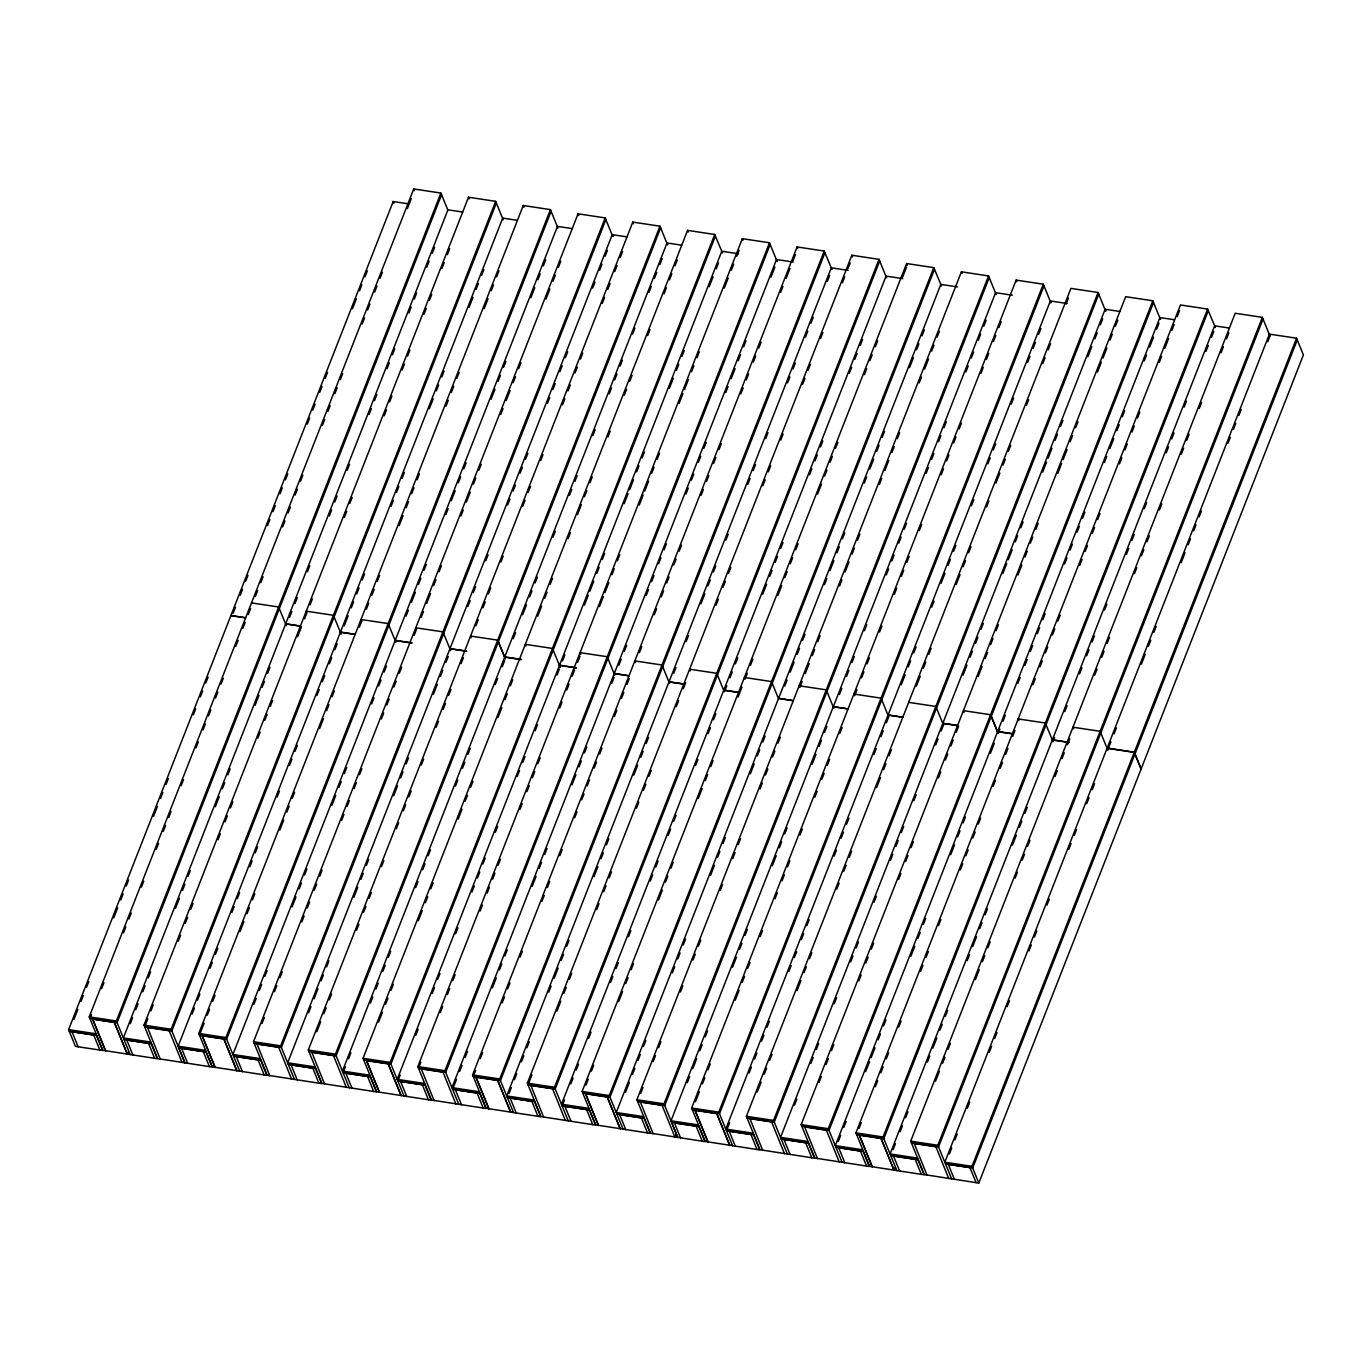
<?xml version="1.0" encoding="UTF-8"?>
<svg xmlns="http://www.w3.org/2000/svg" width="1372" height="1372" viewBox="0 0 1372 1372"><rect width="100%" height="100%" fill="white"/><g stroke="black" fill="none" stroke-linecap="round" stroke-linejoin="round"><path stroke-width="1.5" d="M68.6 1029.635L95.748 1033.733L102.574 1050.472L75.426 1046.356L68.6 1029.635L393.181 201.53L407.81 203.742M73.968 1019.362L77.861 1009.415M80.982 1001.457L83.332 995.489M86.436 987.514L88.786 981.546M113.756 917.868L117.649 907.904M120.77 899.946L123.103 893.978M126.224 886.02L128.574 880.052M153.527 816.357L157.437 806.41M160.558 798.453L162.891 792.467M166.012 784.51L168.362 778.541M193.315 714.863L195.664 708.878M200.346 696.942L202.679 690.973M205.8 683.016L208.132 677.048M233.171 613.181L235.504 607.213M240.186 595.277L242.535 589.308M245.657 581.351L247.989 575.365M267.489 525.613L269.838 519.645M272.959 511.687L275.292 505.719M279.974 493.766L282.306 487.797M285.427 479.84L287.777 473.872M307.277 424.12L309.609 418.151M312.73 410.177L315.08 404.208M319.762 392.272L322.094 386.304M325.215 378.346L327.565 372.361M352.518 308.683L356.428 298.736M359.55 290.761L361.882 284.793M365.003 276.835L367.336 270.867M462.57 212.025L447.941 209.813L123.36 1037.918L150.526 1042.034L157.351 1058.755L102.883 1050.3L89.231 1016.858L413.744 188.942L440.892 193.058L447.684 209.676M91.478 1014.56L89.917 1018.538L117.066 1022.637L441.578 194.721M101.614 988.68L103.963 982.712M123.463 932.943L125.795 926.975M128.917 919.017L131.266 913.049M141.402 887.169L143.734 881.201M156.219 849.354L158.569 843.386M163.251 831.449L165.583 825.481M168.705 817.523L171.037 811.538M181.19 785.676L183.522 779.708M196.007 747.86L198.34 741.892M203.022 729.938L205.371 723.97M208.493 716.013L210.825 710.044M215.507 698.108L217.856 692.14M220.978 684.165L223.31 678.197M235.795 646.349L238.128 640.381M242.81 628.445L245.159 622.476M248.281 614.519L250.613 608.533M255.278 596.631L257.627 590.663M260.749 582.688L263.081 576.72M282.581 526.968L284.93 521M288.051 513.042L290.384 507.057M295.066 495.12L297.415 489.152M300.537 481.195L302.869 475.227M322.369 425.457L324.718 419.489M327.839 411.531L330.172 405.563M334.854 393.627L337.186 387.641M340.307 379.684L342.657 373.716M362.157 323.964L364.506 317.995M367.61 310.038L369.96 304.052M374.642 292.116L376.974 286.148M380.095 278.19L382.445 272.222M407.398 208.527L411.308 198.58M130.186 1054.639L116.397 1020.974L440.892 193.058M130.289 1023.666L132.621 1017.698M135.742 1009.741L138.092 1003.772M142.774 991.819L145.106 985.851M148.227 977.893L150.577 971.925M175.53 908.23L179.44 898.283M182.562 890.325L184.894 884.357M188.015 876.399L190.348 870.414M215.318 806.736L219.211 796.789M222.333 788.814L224.682 782.846M227.803 774.888L230.136 768.92M255.106 705.225L258.999 695.278M262.121 687.321L264.47 681.352M267.591 673.395L269.924 667.409M289.492 617.486L291.824 611.518M294.946 603.56L297.295 597.592M307.431 571.712L309.78 565.744M329.28 515.992L331.612 510.024M334.734 502.066L337.083 496.081M347.219 470.219L349.551 464.25M369.068 414.481L371.4 408.513M374.522 400.555L376.871 394.587M387.007 368.708L389.339 362.74M392.461 354.782L394.81 348.814M408.839 312.988L411.188 307.019M414.31 299.062L416.642 293.076M426.795 267.214L429.127 261.246M432.249 253.271L434.598 247.303M128.213 1051.844L127.27 1054.245L114.305 1022.466L92.576 1019.19L105.541 1050.952M517.33 220.309L502.718 218.097L178.137 1046.201L205.286 1050.317L212.111 1067.039L157.643 1058.601L143.991 1025.141L468.504 197.225L495.669 201.341L503.215 219.829M145.466 1024.833L147.799 1018.864M150.92 1010.89L153.252 1004.921M178.223 941.243L180.572 935.275M185.237 923.322L187.587 917.354M190.708 909.396L193.04 903.428M218.011 839.733L220.343 833.764M225.025 821.828L227.375 815.86M230.496 807.885L232.828 801.917M257.799 738.239L260.131 732.271M264.813 720.317L267.163 714.349M270.267 706.391L272.616 700.423M297.57 636.728L301.48 626.781M304.601 618.823L306.934 612.855L306.265 611.175L333.413 615.291L341.079 633.915M310.055 604.915L312.387 598.947M344.372 517.347L346.722 511.379M349.843 503.404L352.175 497.436M384.16 415.836L386.492 409.868M389.614 401.91L391.963 395.942M402.099 370.063L404.448 364.095M407.57 356.137L409.902 350.169M423.948 314.342L426.28 308.374M429.402 300.399L431.751 294.431M441.887 268.569L444.219 262.584M447.341 254.626L449.69 248.658M184.808 1062.7L171.157 1029.257L495.669 201.341M496.338 203.005L171.843 1030.921L144.677 1026.822M192.08 1014.045L194.412 1008.077M197.534 1000.119L199.866 994.134M210.019 968.272L212.351 962.304M215.473 954.329L217.822 948.361M231.851 912.534L234.2 906.566M237.322 898.609L239.654 892.64M249.807 866.761L252.139 860.793M255.261 852.835L257.593 846.867M277.11 797.115L279.442 791.13M289.578 765.267L291.927 759.299M295.049 751.324L297.381 745.356M316.881 695.604L319.23 689.636M322.351 681.678L324.684 675.71M329.366 663.756L331.715 657.788M334.837 649.831L337.169 643.862M344.252 625.786L348.162 615.822M351.283 607.865L353.616 601.896M356.737 593.939L359.087 587.971M362.191 580.013L364.54 574.028M391.054 506.371L393.404 500.403M396.525 492.428L398.858 486.46M401.979 478.502L404.328 472.534M429.282 408.839L433.192 398.892M436.313 390.934L438.646 384.966M441.767 376.991L444.116 371.023M469.07 307.345L472.98 297.398M476.101 289.423L478.434 283.455M481.555 275.498L483.887 269.529M572.107 228.592L557.478 226.38L232.897 1054.485L260.045 1058.601L266.871 1075.322L212.42 1066.884L198.769 1033.425L523.264 205.508L550.429 209.624L557.975 228.129M200.226 1033.116L204.119 1023.169M207.241 1015.211L209.59 1009.226M212.711 1001.268L215.044 995.3M240.014 931.605L243.907 921.658M247.029 913.701L249.378 907.732M252.482 899.775L254.832 893.807M279.802 830.111L283.695 820.164M286.817 812.19L289.149 806.222M292.27 798.264L294.62 792.296M319.573 728.601L323.483 718.654M326.605 710.696L328.937 704.728M332.058 696.77L334.408 690.785M359.361 627.107L361.711 621.139M366.375 609.219L368.708 603.251M371.829 595.294L374.179 589.308M377.3 581.351L379.632 575.383M399.132 525.63L403.042 515.683M406.163 507.709L408.496 501.74M411.617 493.783L413.967 487.815M417.088 479.857L419.42 473.889M445.951 406.215L448.284 400.247M451.405 392.289L453.738 386.304M456.859 378.346L459.208 372.378M484.162 308.7L488.072 298.736M491.193 290.778L493.526 284.81M496.647 276.852L498.996 270.884M239.723 1071.223L225.917 1037.541L550.429 209.624M551.115 211.305L226.603 1039.221L199.437 1035.105M253.854 1004.424L256.204 998.456M259.325 990.481L261.658 984.513M264.779 976.555L267.128 970.587M292.082 906.892L295.992 896.945M299.096 888.987L301.446 883.019M304.567 875.062L306.899 869.076M331.87 805.398L335.763 795.451M338.884 787.477L341.234 781.508M344.355 773.551L346.687 767.583M371.658 703.887L373.99 697.919M378.672 685.983L381.022 680.015M384.143 672.057L386.475 666.072M406.043 616.148L408.376 610.18M411.497 602.222L415.407 592.275M418.529 584.318L420.861 578.332M423.982 570.375L426.332 564.407M445.831 514.654L448.164 508.686M451.285 500.729L455.195 490.764M458.317 482.807L460.649 476.839M463.77 468.881L466.103 462.913M491.073 399.218L494.966 389.271M498.087 381.313L500.437 375.328M503.558 367.37L505.891 361.402M530.861 297.724L534.754 287.76M537.875 279.802L540.225 273.834M543.346 265.876L545.679 259.908M626.867 236.876L612.238 234.663L287.657 1062.786L314.823 1066.884L321.648 1083.606L267.18 1075.168L253.528 1041.725L578.041 213.809L605.189 217.908L612.735 236.413M262.018 1023.495L264.35 1017.527M274.486 991.647L276.835 985.679M279.957 977.722L282.289 971.736M301.789 921.984L304.138 916.016M307.259 908.058L309.592 902.09M314.274 890.136L316.623 884.168M319.745 876.211L322.077 870.242M341.577 820.49L343.926 814.522M347.047 806.547L349.38 800.579M354.062 788.643L356.394 782.675M359.515 774.717L361.865 768.732M381.365 718.979L383.697 713.011M386.818 705.054L389.168 699.085M393.85 687.132L396.182 681.164M399.303 673.206L401.653 667.238M414.121 635.39L416.471 629.422L415.785 627.741M421.135 617.503L423.485 611.535M426.606 603.577L430.499 593.63M433.621 585.655L435.953 579.687M439.074 571.73L441.424 565.761M460.923 516.009L463.256 510.024M466.377 502.066L470.287 492.119M473.409 484.162L475.741 478.193M478.862 470.236L481.212 464.25M500.711 414.498L503.044 408.53M506.165 400.573L510.075 390.626M513.197 382.651L515.529 376.683M518.65 368.725L520.983 362.757M545.953 299.062L549.846 289.115M552.967 281.157L555.317 275.189M558.438 267.214L560.771 261.246M294.483 1079.507L280.677 1045.824L605.189 217.908M605.875 219.589L281.363 1047.505L254.214 1043.389M308.631 1012.708L310.964 1006.739M314.085 998.782L317.978 988.818M321.099 980.86L323.449 974.892M326.57 966.934L328.903 960.966M353.873 897.271L357.766 887.324M360.887 879.366L363.237 873.381M366.358 865.423L368.691 859.455M393.661 795.777L397.554 785.813M400.675 777.855L403.008 771.887M406.129 763.93L408.479 757.961M433.432 694.266L437.342 684.319M440.463 676.362L442.796 670.376M445.917 662.419L448.267 656.451M467.835 606.527L470.167 600.559M473.289 592.601L475.621 586.633M485.774 560.754L488.106 554.785M507.606 505.033L509.955 499.048M513.077 491.09L515.409 485.122M520.091 473.186L522.44 467.217M525.562 459.26L527.894 453.275M547.394 403.522L549.743 397.554M552.865 389.597L555.197 383.628M559.879 371.675L562.211 365.707M565.333 357.749L567.682 351.781M592.635 288.086L594.985 282.118M599.667 270.181L601.999 264.213M605.121 256.238L607.47 250.27M681.627 245.176L667.015 242.964L342.417 1071.069L369.583 1075.185L376.408 1091.906L321.94 1083.451L308.288 1050.009L632.801 222.093L659.949 226.191L667.512 244.696M316.778 1031.778L320.671 1021.831M323.792 1013.857L326.142 1007.888M329.263 999.931L331.595 993.963M356.566 930.267L358.898 924.299M363.58 912.363L365.912 906.395M369.034 898.437L371.383 892.452M381.519 866.59L383.868 860.621M396.337 828.774L398.686 822.806M403.368 810.852L405.7 804.884M408.822 796.926L411.171 790.958M421.307 765.079L423.639 759.11M436.125 727.263L438.474 721.295M443.156 709.358L445.488 703.39M448.61 695.433L450.959 689.447M461.095 663.585L463.427 657.617M475.895 625.786L478.245 619.818M482.927 607.882L485.259 601.914M488.381 593.956L490.73 587.971M500.866 562.108L503.215 556.14M522.715 506.371L525.047 500.403M528.169 492.445L530.518 486.477M540.654 460.598L542.986 454.629M562.486 404.877L564.835 398.909M567.957 390.951L570.289 384.966M574.971 373.03L577.32 367.061M580.442 359.104L582.774 353.136M602.274 303.366L604.623 297.398M607.745 289.441L610.077 283.472M614.759 271.536L617.108 265.551M620.213 257.593L622.562 251.625M349.243 1087.79L335.454 1054.125L659.949 226.191M660.635 227.872L336.123 1055.788L308.974 1051.672M345.452 1066.764L343.103 1072.733L370.269 1076.849M348.574 1058.807L350.906 1052.839M370.406 1003.086L372.755 997.118M375.877 989.143L378.209 983.175M382.891 971.239L385.223 965.271M388.345 957.313L390.694 951.328M415.647 887.65L417.997 881.682M422.679 869.728L425.011 863.76M428.133 855.802L430.482 849.834M455.435 786.139L457.785 780.171M462.467 768.234L464.799 762.266M467.921 754.308L470.253 748.323M495.223 684.645L497.556 678.677M502.238 666.723L504.587 660.755M513.231 638.7L515.563 632.732M522.595 614.81L526.488 604.863M529.609 596.906L531.959 590.938M535.08 582.98L537.412 576.995M553.019 537.189L555.351 531.221M569.397 495.395L571.747 489.427M574.851 481.469L577.2 475.501M592.807 435.696L595.139 429.728M609.185 393.901L611.518 387.933M614.639 379.975L616.988 373.99M620.11 366.032L622.442 360.064M632.578 334.185L634.927 328.217M648.973 292.39L651.306 286.422M654.427 278.465L656.776 272.496M659.881 264.539L662.23 258.571M738.479 253.769L721.775 251.248L397.194 1079.352L424.342 1083.468L431.168 1100.19L376.7 1091.735L363.048 1058.292L687.561 230.376L714.726 234.492L722.461 252.911M378.552 1022.157L382.462 1012.193M385.583 1004.235L387.916 998.267M391.037 990.31L393.387 984.341M418.34 920.646L422.25 910.699M425.371 902.742L427.704 896.774M430.825 888.799L433.175 882.831M458.128 819.153L462.038 809.188M465.142 801.231L467.492 795.263M470.613 787.305L472.946 781.337M497.916 717.642L501.809 707.695M504.93 699.737L507.28 693.769M510.401 685.794L512.734 679.826M537.687 616.165L541.597 606.218M544.718 598.261L547.051 592.292M550.172 584.318L552.504 578.349M568.111 538.544L570.46 532.576M577.475 514.672L581.368 504.707M584.489 496.75L586.839 490.782M589.96 482.824L592.292 476.856M607.899 437.051L610.231 431.082M624.277 395.256L626.627 389.288M629.748 381.313L632.08 375.345M647.687 335.54L650.019 329.572M664.065 293.745L666.398 287.777M669.519 279.819L671.868 273.851M674.99 265.876L677.322 259.908M404.02 1096.074L390.214 1062.408L714.726 234.492M715.395 236.155L390.9 1064.072L363.734 1059.973M400.212 1075.048L397.863 1081.033L425.028 1085.132M415.819 1035.243L418.151 1029.274M432.197 993.448L434.53 987.48M437.651 979.522L440 973.554M455.59 933.749L457.939 927.781M471.985 891.954L474.318 885.986M477.439 878.029L479.788 872.043M482.893 864.086L485.242 858.117M495.378 832.238L497.727 826.27M517.227 776.518L519.559 770.55M522.681 762.592L525.03 756.624M535.166 730.744L537.515 724.776M557.015 675.024L559.347 669.039M562.537 660.91L564.87 654.941M584.386 605.189L588.279 595.242M589.84 591.263L593.733 581.316M596.854 573.342L599.204 567.373M602.325 559.416L604.658 553.448M624.157 503.695L628.067 493.731M629.628 489.753L633.521 479.806M636.642 471.848L638.992 465.88M642.113 457.905L644.446 451.937M669.416 388.259L673.309 378.312M676.43 370.337L678.763 364.369M681.884 356.411L684.234 350.443M709.187 286.748L713.097 276.801M716.218 268.843L718.551 262.875M793.256 262.069L776.535 259.531L451.954 1087.636L479.102 1091.752L485.928 1108.473L431.477 1100.035L417.825 1066.576L742.338 238.659L769.486 242.775L777.032 261.263M420.844 1062.288L418.511 1068.256L445.66 1072.355L770.172 244.439M440.343 1012.519L442.693 1006.551M447.375 994.614L449.707 988.646M452.829 980.688L455.161 974.72M480.131 911.025L482.464 905.057M487.146 893.103L489.495 887.135M492.617 879.178L494.949 873.209M498.07 865.252L500.42 859.284M519.919 809.514L522.252 803.546M526.934 791.61L529.283 785.642M532.405 777.684L534.737 771.699M537.858 763.741L540.191 757.773M559.707 708.021L562.04 702.052M566.722 690.099L569.054 684.131M572.175 676.173L574.525 670.205M577.646 662.247L579.979 656.279M599.478 606.544L603.371 596.597M604.932 592.618L608.842 582.654M611.963 574.697L614.296 568.728M617.417 560.771L619.75 554.803M639.266 505.033L643.159 495.086M644.72 491.107L648.613 481.16M651.734 473.203L654.084 467.217M657.205 459.26L659.538 453.292M679.037 403.54L682.947 393.593M684.508 389.614L688.401 379.65M691.522 371.692L693.872 365.724M696.993 357.766L699.326 351.798M724.296 288.103L728.189 278.156M731.31 270.198L733.643 264.213M736.764 256.255L739.114 250.287M458.78 1104.357L444.974 1070.692L769.486 242.775M456.533 1079.37L452.64 1089.317L479.788 1093.415M459.654 1071.395L462.004 1065.427M465.125 1057.469L467.458 1051.501M492.428 987.806L496.321 977.859M499.442 969.901L501.775 963.933M504.896 955.975L507.246 949.99M532.199 886.312L536.109 876.365M539.23 868.39L541.563 862.422M544.684 854.464L547.034 848.496M571.987 784.801L575.897 774.854M579.018 766.897L581.351 760.928M584.472 752.954L586.804 746.985M611.775 683.307L614.107 677.339M618.858 665.231L621.207 659.246M624.329 651.288L626.661 645.32M646.161 595.568L648.51 589.6M651.631 581.642L653.964 575.657M658.646 563.721L660.978 557.752M664.099 549.795L666.449 543.827M685.949 494.057L688.281 488.089M691.402 480.131L693.752 474.163M698.434 462.227L700.766 456.241M703.887 448.284L706.237 442.316M725.737 392.564L728.069 386.595M731.19 378.638L735.1 368.674M738.222 360.716L740.554 354.748M743.675 346.79L746.008 340.822M770.978 277.127L774.871 267.18M848.016 270.353L831.295 267.814L506.714 1095.936L533.88 1100.035L540.705 1116.757L486.237 1108.319L472.585 1074.876L797.098 246.943L824.246 251.059L831.981 269.495M475.604 1070.572L473.271 1076.54L500.42 1080.656L824.932 252.74M480.286 1058.635L482.635 1052.65M502.135 1002.898L504.467 996.929M507.589 988.972L509.938 983.004M520.074 957.124L522.406 951.156M541.923 901.404L544.255 895.436M547.377 887.461L549.709 881.493M559.862 855.631L562.194 849.645M574.679 817.815L577.012 811.83M581.694 799.893L584.043 793.925M587.165 785.967L589.497 779.999M594.179 768.046L596.528 762.077M599.65 754.12L601.982 748.152M614.467 716.304L616.8 710.336M621.482 698.399L623.831 692.431M626.953 684.457L629.285 678.488M639.421 652.643L641.753 646.675M654.238 614.827L656.588 608.859M661.253 596.923L663.602 590.938M666.723 582.98L669.056 577.012M673.738 565.075L676.087 559.107M679.209 551.15L681.541 545.164M701.041 495.412L703.39 489.444M706.511 481.486L708.844 475.518M713.526 463.565L715.875 457.596M718.979 449.639L721.329 443.671M740.829 393.918L743.178 387.933M746.282 379.975L748.632 374.007M753.314 362.071L755.646 356.103M758.767 348.128L761.117 342.16M780.617 292.408L782.949 286.439M786.07 278.482L789.98 268.535M793.102 260.56L795.434 254.592M513.54 1112.658L499.734 1078.975L824.246 251.059M508.961 1093.621L511.293 1087.653M514.414 1079.695L516.764 1073.71M521.446 1061.774L523.778 1055.805M526.899 1047.848L529.249 1041.88M548.749 992.11L551.081 986.142M554.202 978.185L558.112 968.238M561.234 960.28L563.566 954.295M566.687 946.337L569.02 940.369M593.99 876.691L597.883 866.727M601.005 858.769L603.354 852.801M606.475 844.843L608.808 838.875M633.778 775.18L637.671 765.233M640.793 757.275L643.142 751.29M646.263 743.332L648.596 737.364M673.618 673.515L675.967 667.547M686.103 641.667L688.452 635.699M700.921 603.852L704.831 593.905M707.952 585.947L710.284 579.962M713.406 572.004L715.755 566.036M725.891 540.174L728.223 534.188M747.74 484.436L750.072 478.468M753.194 470.51L755.543 464.542M765.679 438.663L768.011 432.695M787.511 382.942L789.86 376.957M792.982 368.999L795.314 363.031M805.467 337.152L807.799 331.184M810.921 323.226L813.27 317.258M827.299 281.432L829.648 275.463M886.072 276.098L561.474 1104.22L588.639 1108.319L595.465 1125.057L540.997 1116.602L527.345 1083.16L851.858 255.243L879.023 259.342L886.569 277.847L886.072 276.098L902.776 278.636M531.924 1074.876L528.031 1084.823L555.197 1088.939L879.692 261.023M556.895 1011.181L560.788 1001.234M563.909 993.277L566.259 987.308M569.38 979.351L571.712 973.365M596.683 909.687L599.015 903.719M603.697 891.766L606.047 885.798M609.168 877.84L611.5 871.872M636.471 808.177L638.803 802.208M643.485 790.272L645.835 784.304M648.939 776.346L651.288 770.361M676.242 706.683L678.591 700.715M683.273 688.761L685.606 682.793M716.03 605.206L718.362 599.238M723.044 587.285L725.394 581.316M728.515 573.359L730.847 567.391M762.832 485.791L765.164 479.823M768.286 471.865L770.635 465.88M780.771 440.018L783.12 434.049M802.62 384.28L804.952 378.312M808.074 370.354L810.423 364.386M820.559 338.507L822.891 332.538M842.408 282.786L844.74 276.818M847.862 268.861L850.194 262.875M568.3 1120.941L554.511 1087.259L879.023 259.342M564.509 1099.915L562.16 1105.883L589.325 1109.999M570.752 1084L573.084 1078.032M576.206 1070.057L578.538 1064.089M588.691 1038.227L591.023 1032.241M610.523 982.489L612.872 976.521M615.994 968.563L618.326 962.595M628.479 936.716L630.811 930.748M650.311 880.996L652.66 875.027M655.782 867.053L658.114 861.084M668.25 835.222L670.599 829.237M673.721 821.279L676.053 815.311M695.553 765.559L697.902 759.591M708.038 733.711L710.387 727.743M713.509 719.786L715.841 713.817M724.485 691.745L726.834 685.777M729.955 677.819L732.288 671.851M735.409 663.894L737.759 657.908M762.712 594.23L766.622 584.283M769.726 576.309L772.076 570.34M775.197 562.383L777.53 556.415M780.651 548.457L783 542.489M809.514 474.815L811.864 468.847M814.985 460.889L817.318 454.904M820.439 446.946L822.788 440.978M849.302 373.304L851.652 367.336M854.773 359.378L857.106 353.41M860.227 345.452L862.559 339.484M957.536 286.92L940.832 284.398L616.251 1112.503L643.399 1116.619L650.225 1133.341L595.757 1124.886L582.122 1091.443L906.618 263.527L933.783 267.643L941.518 286.062M585.913 1085.149L588.262 1079.181M591.383 1071.223L593.716 1065.255M618.686 1001.56L622.579 991.613M625.701 983.655L628.05 977.687M631.171 969.712L633.504 963.744M658.474 900.066L662.367 890.102M665.489 882.145L667.821 876.176M670.942 868.219L673.292 862.251M698.245 798.555L702.155 788.608M705.277 780.651L707.609 774.683M710.73 766.708L713.08 760.74M738.033 697.062L741.943 687.098M747.38 673.206L745.047 679.174L744.379 677.476L771.527 681.575L778.301 698.228M750.501 665.231L752.851 659.263M777.804 595.585L781.714 585.621M784.835 577.663L787.168 571.695M790.289 563.738L792.639 557.769M795.76 549.795L798.092 543.827M817.592 494.074L821.502 484.127M824.623 476.17L826.956 470.184M830.077 462.227L832.41 456.259M835.531 448.301L837.88 442.333M864.394 374.659L866.744 368.691M869.865 360.733L872.198 354.765M875.319 346.79L877.668 340.822M902.622 277.144L906.532 267.18M623.077 1129.225L609.271 1095.559L933.783 267.643M934.469 269.306L609.957 1097.223L582.791 1093.107M625.512 1092.284L629.405 1082.337M632.526 1074.362L634.876 1068.394M637.997 1060.436L640.33 1054.468M643.451 1046.51L645.8 1040.542M672.314 972.868L674.664 966.9M677.768 958.942L680.118 952.957M683.239 944.999L685.571 939.031M710.542 875.353L714.435 865.389M717.556 857.431L719.906 851.463M723.027 843.506L725.359 837.537M750.33 773.842L754.223 763.895M757.344 755.938L759.694 749.952M762.815 741.995L765.147 736.027M784.715 686.103L787.048 680.135M790.169 672.177L794.079 662.23M797.201 654.255L799.533 648.287M802.654 640.33L805.004 634.361M824.503 584.609L826.836 578.624M829.957 570.666L833.867 560.719M836.989 552.762L839.321 546.793M842.442 538.819L844.775 532.851M864.291 483.098L866.624 477.13M869.745 469.173L873.638 459.208M876.759 451.251L879.109 445.283M882.23 437.325L884.563 431.357M909.533 367.662L913.426 357.715M916.547 349.757L918.897 343.789M922.018 335.814L924.351 329.846M1012.313 295.203L995.592 292.682L671.011 1120.787L698.159 1124.903L704.985 1141.624L650.534 1133.169L636.882 1099.727L961.395 271.81L988.543 275.926L996.089 294.414M640.69 1093.433L643.022 1087.464M653.158 1061.602L655.507 1055.617M658.629 1047.659L660.961 1041.691M680.461 991.939L682.81 985.971M692.946 960.091L695.295 954.123M698.417 946.166L700.749 940.197M720.249 890.428L722.598 884.46M732.734 858.598L735.066 852.612M738.187 844.655L740.537 838.686M760.037 788.934L762.369 782.966M765.49 775.009L767.84 769.023M772.522 757.087L774.854 751.119M777.975 743.161L780.325 737.193M802.157 681.49L799.807 687.458L799.139 685.76L826.287 689.859L833.833 708.381M805.278 673.532L809.171 663.568M812.293 655.61L814.625 649.642M817.746 641.684L820.096 635.716M839.595 585.947L841.928 579.979M845.049 572.021L848.959 562.074M852.081 554.117L854.413 548.131M857.534 540.174L859.884 534.205M879.383 484.453L881.716 478.485M884.837 470.527L888.747 460.563M891.869 452.606L894.201 446.637M897.322 438.68L899.655 432.712M919.171 382.942L921.504 376.974M924.625 369.017L928.518 359.07M931.639 351.112L933.989 345.127M937.11 337.169L939.443 331.201M677.682 1137.285L664.031 1103.843L988.543 275.926M989.229 277.59L664.717 1105.506L637.568 1101.407M687.303 1082.662L689.636 1076.694M692.757 1068.719L696.65 1058.772M699.771 1050.815L702.121 1044.847M705.242 1036.889L707.575 1030.904M732.545 967.226L736.438 957.279M739.559 949.304L741.909 943.336M745.03 935.378L747.363 929.41M772.333 865.715L776.226 855.768M779.347 847.81L781.68 841.842M784.801 833.867L787.151 827.899M812.104 764.221L816.014 754.274M819.135 746.299L821.468 740.331M824.589 732.374L826.939 726.405M839.475 694.386L841.825 688.418M846.507 676.482L848.839 670.514M851.961 662.556L854.293 656.571M864.446 630.708L866.778 624.74M886.278 574.971L888.627 569.003M891.749 561.045L894.081 555.077M898.763 543.14L901.112 537.155M904.234 529.198L906.566 523.229M926.066 473.477L928.415 467.509M931.537 459.551L933.869 453.566M938.551 441.63L940.883 435.661M944.005 427.704L946.354 421.736M965.854 371.966L968.203 365.998M971.307 358.041L973.657 352.072M978.339 340.136L980.671 334.151M983.793 326.193L986.142 320.225M675.864 1134.713L674.921 1137.114L662.007 1105.095M1067.073 303.504L1050.352 300.965L725.771 1129.07L752.936 1133.186L759.762 1149.908L705.294 1141.47L691.642 1108.01L1016.155 280.094L1043.303 284.21L1050.849 302.697M695.45 1101.733L699.343 1091.769M702.464 1083.811L704.814 1077.843M707.935 1069.886L710.267 1063.917M735.238 1000.222L739.131 990.275M742.252 982.318L744.584 976.349M747.706 968.375L750.055 962.407M760.191 936.544L762.54 930.559M775.009 898.729L777.358 892.743M782.04 880.807L784.372 874.839M787.494 866.881L789.843 860.913M799.979 835.034L802.311 829.065M814.797 797.218L817.146 791.25M821.828 779.313L824.16 773.345M827.282 765.37L829.631 759.402M839.767 733.54L842.099 727.554M856.917 689.773L854.567 695.741L853.899 694.043L881.064 698.159L888.593 716.681M861.599 677.837L863.931 671.851M867.053 663.894L869.402 657.925M879.538 632.046L881.887 626.078M894.355 594.248L896.705 588.262M901.387 576.326L903.719 570.358M906.841 562.4L909.19 556.432M919.326 530.552L921.658 524.584M941.158 474.832L943.507 468.847M946.629 460.889L948.961 454.921M953.643 442.985L955.992 437.016M959.114 429.042L961.446 423.073M980.946 373.321L983.295 367.353M986.417 359.395L988.749 353.427M993.431 341.474L995.78 335.505M998.885 327.548L1001.234 321.58M732.597 1145.809L718.808 1112.126L1043.303 284.21M1043.989 285.873L719.477 1113.79L692.328 1109.691M727.246 1128.762L729.578 1122.793M749.078 1073.024L751.427 1067.056M754.549 1059.098L756.881 1053.13M761.563 1041.194L763.895 1035.208M767.017 1027.251L769.366 1021.283M788.866 971.53L791.198 965.562M794.319 957.605L796.669 951.619M801.351 939.683L803.683 933.715M806.805 925.757L809.154 919.789M834.107 856.094L836.457 850.125M841.139 838.189L843.471 832.204M846.593 824.246L848.925 818.278M873.895 754.6L876.245 748.615M880.91 736.678L883.259 730.71M886.381 722.752L888.713 716.784M901.267 684.765L905.16 674.818M908.281 666.861L910.631 660.875M913.752 652.918L916.084 646.949M931.691 607.144L934.023 601.176M941.055 583.272L944.948 573.307M948.069 565.35L950.419 559.382M953.523 551.424L955.872 545.456M971.479 505.651L973.811 499.665M987.857 463.856L990.19 457.871M993.311 449.913L995.66 443.945M1011.25 404.14L1013.599 398.172M1027.645 362.345L1029.978 356.377M1033.099 348.419L1035.448 342.451M1038.57 334.476L1040.902 328.508M1119.741 311.461L1105.129 309.249L780.548 1137.371L807.696 1141.47L814.522 1158.191L760.054 1149.753L746.402 1116.311L1070.915 288.394L1098.08 292.493L1105.626 310.998M757.224 1092.095L761.134 1082.148M764.255 1074.19L766.588 1068.222M769.709 1060.264L772.059 1054.279M797.012 990.601L800.922 980.654M804.043 972.679L806.376 966.711M809.497 958.754L811.847 952.785M836.8 889.09L839.15 883.122M843.814 871.186L846.164 865.218M849.285 857.26L851.618 851.275M876.588 787.597L880.481 777.65M883.602 769.675L885.952 763.707M889.073 755.749L891.406 749.781M916.359 686.12L920.269 676.173M923.39 668.198L925.723 662.23M928.844 654.273L931.176 648.304M956.147 584.609L960.04 574.662M963.161 566.705L965.511 560.736M968.632 552.779L970.964 546.793M986.571 506.988L988.903 501.02M995.935 483.115L999.828 473.168M1002.949 465.194L1005.299 459.226M1008.42 451.268L1010.752 445.3M1026.359 405.495L1028.691 399.526M1042.737 363.7L1045.07 357.732M1048.191 349.774L1050.54 343.789M1066.147 303.984L1068.479 298.016M787.374 1154.092L773.568 1120.409L1098.08 292.493M1098.749 294.174L774.254 1122.09L747.088 1117.974M794.491 1105.197L796.823 1099.229M810.869 1063.403L813.202 1057.435M816.323 1049.477L818.672 1043.509M834.262 1003.704L836.611 997.736M850.657 961.909L852.99 955.941M856.111 947.966L858.46 941.998M874.05 902.193L876.399 896.225M890.428 860.398L892.778 854.43M895.899 846.473L898.231 840.504M901.353 832.53L903.702 826.561M913.838 800.699L916.187 794.731M935.687 744.962L938.019 738.994M941.141 731.036L943.49 725.068L935.824 706.443L908.658 702.361M963.058 675.144L966.951 665.197M970.073 657.222L972.405 651.254M975.526 643.297L977.876 637.328M980.997 629.371L983.33 623.403M1002.829 573.633L1006.739 563.686M1008.3 559.707L1012.193 549.76M1015.314 541.803L1017.664 535.817M1020.785 527.86L1023.118 521.892M1042.617 472.14L1046.527 462.192M1048.088 458.197L1051.981 448.25M1055.102 440.292L1057.435 434.324M1060.556 426.366L1062.906 420.398M1087.859 356.703L1091.769 346.756M1094.89 338.798L1097.223 332.813M1100.344 324.855L1102.694 318.887M1174.518 319.762L1159.889 317.549L835.308 1145.654L862.456 1149.753L869.282 1166.492L814.831 1158.037L801.179 1124.594L1125.675 296.678L1152.84 300.777L1160.386 319.282M819.015 1082.474L821.365 1076.506M826.047 1064.569L828.379 1058.601M831.501 1050.626L833.833 1044.658M858.803 980.98L861.136 974.995M865.818 963.058L868.167 957.09M871.289 949.132L873.621 943.164M898.591 879.469L900.924 873.501M905.606 861.565L907.955 855.596M911.077 847.622L913.409 841.653M938.379 777.975L940.712 771.99M945.394 760.054L947.726 754.086M950.847 746.128L953.197 740.16M956.318 732.185L958.651 726.217M978.15 676.499L982.043 666.535M985.165 658.577L987.514 652.609M990.635 644.651L992.968 638.683M996.089 630.708L998.422 624.74M1017.938 574.988L1021.831 565.041M1024.953 557.083L1027.285 551.098M1030.406 543.14L1032.756 537.172M1035.877 529.215L1038.21 523.247M1057.709 473.494L1061.619 463.53M1063.18 459.551L1067.073 449.604M1070.194 441.647L1072.544 435.679M1075.665 427.704L1077.998 421.736M1097.497 371.984L1101.407 362.036M1102.968 358.058L1106.861 348.094M1109.982 340.136L1112.315 334.168M1115.436 326.21L1117.786 320.242M842.134 1162.376L828.328 1128.693L1152.84 300.777M1153.526 302.457L829.014 1130.374L801.848 1126.258M838.326 1141.35L840.676 1135.381M843.797 1127.424L846.13 1121.456M865.629 1071.686L869.539 1061.739M871.1 1057.761L874.993 1047.814M878.114 1039.856L880.447 1033.871M883.568 1025.913L885.918 1019.945M910.871 956.267L914.781 946.303M917.902 938.345L920.235 932.377M923.356 924.419L925.706 918.451M950.659 854.756L954.569 844.809M957.69 836.851L960.023 830.866M963.144 822.908L965.476 816.94M990.447 753.245L994.34 743.298M998.319 733.18L999.879 729.201M1003.001 721.243L1005.333 715.275M1017.818 683.428L1020.151 677.459M1024.833 665.523L1027.182 659.538M1030.303 651.58L1032.636 645.612M1037.318 633.675L1039.65 627.707M1042.771 619.732L1045.121 613.764M1064.621 564.012L1066.953 558.044M1070.074 550.086L1072.424 544.118M1077.106 532.165L1079.438 526.196M1082.559 518.239L1084.909 512.27M1104.409 462.518L1106.741 456.533M1109.862 448.575L1113.772 438.628M1116.894 430.671L1119.226 424.703M1122.347 416.728L1124.68 410.76M1144.197 361.007L1146.529 355.039M1149.65 347.082L1153.543 337.118M1156.665 329.16L1159.014 323.192M1229.278 328.045L1214.649 325.833L890.068 1153.938L917.233 1158.054L924.059 1174.775L869.591 1166.32L855.939 1132.878L1180.452 304.961L1207.6 309.077L1215.335 327.496M858.958 1128.573L861.307 1122.605M875.336 1086.778L877.686 1080.81M880.807 1072.853L883.139 1066.884M886.261 1058.927L888.61 1052.941M898.746 1027.079L901.078 1021.111M920.595 971.342L922.927 965.374M926.049 957.416L928.381 951.448M938.534 925.568L940.866 919.6M960.366 869.848L962.715 863.88M965.837 855.922L968.169 849.937M972.851 838L975.2 832.032M978.322 824.075L980.654 818.106M993.139 786.259L995.472 780.291M1000.154 768.337L1002.503 762.369M1005.625 754.411L1007.957 748.443M1012.639 736.507L1014.971 730.521M1032.91 684.782L1035.26 678.814M1039.925 666.861L1042.274 660.892M1045.395 652.935L1047.728 646.967M1052.41 635.03L1054.759 629.045M1057.881 621.087L1060.213 615.119M1079.713 565.367L1082.062 559.399M1085.183 551.424L1087.516 545.456M1092.198 533.519L1094.547 527.551M1097.651 519.594L1100.001 513.625M1119.501 463.856L1121.85 457.888M1124.954 449.93L1127.304 443.962M1131.986 432.026L1134.318 426.04M1137.439 418.083L1139.789 412.115M1159.289 362.362L1161.621 356.394M1164.742 348.419L1168.652 338.472M1171.774 330.515L1174.106 324.547M1177.227 316.589L1179.577 310.621M896.894 1170.659L883.088 1136.994L1207.6 309.077M1208.286 310.741L883.774 1138.657L856.625 1134.541M893.086 1149.633L895.436 1143.665M900.118 1131.728L902.45 1125.76M905.571 1117.803L907.921 1111.817M927.421 1062.065L929.753 1056.097M932.874 1048.139L936.784 1038.192M939.906 1030.218L942.238 1024.249M945.359 1016.292L947.692 1010.324M967.209 960.572L969.541 954.586M972.662 946.629L976.555 936.682M979.677 928.724L982.026 922.756M985.147 914.781L987.48 908.813M1012.45 845.135L1016.343 835.188M1019.465 827.213L1021.814 821.245M1024.935 813.287L1027.268 807.319M1054.639 737.484L1053.079 741.463L1052.393 739.8L1069.114 742.321M1064.775 711.622L1067.124 705.654M1079.592 673.806L1081.942 667.838M1086.624 655.885L1088.956 649.916M1092.078 641.959L1094.427 635.991M1104.563 610.111L1106.895 604.143M1126.412 554.391L1128.744 548.423M1131.866 540.448L1134.215 534.48M1144.351 508.618L1146.683 502.649M1166.183 452.88L1168.532 446.912M1171.654 438.954L1173.986 432.986M1184.139 407.107L1186.471 401.139M1205.971 351.386L1208.32 345.418M1211.442 337.443L1213.774 331.475M894.921 1167.864L893.978 1170.265L881.013 1138.486L859.284 1135.193L872.249 1166.972M978.819 1183.058L971.993 1166.337L944.828 1162.221L1269.426 334.116L1296.574 338.232L1303.4 354.954L978.819 1183.058L924.351 1174.603L910.699 1141.161L1235.212 313.245L1262.36 317.361L1269.923 335.848M935.567 1081.136L939.477 1071.189M942.581 1063.231L944.931 1057.263M948.052 1049.288L950.384 1043.32M975.355 979.642L979.248 969.678M982.369 961.721L984.719 955.752M987.84 947.795L990.172 941.827M1015.143 878.131L1017.475 872.163M1022.157 860.227L1024.507 854.259M1027.611 846.284L1029.96 840.316M1054.931 776.638L1057.263 770.652M1061.945 758.716L1064.278 752.748M1067.399 744.79L1069.748 738.822M1094.702 675.161L1097.034 669.176M1101.716 657.239L1104.066 651.271M1107.187 643.314L1109.519 637.345M1134.49 573.65L1136.822 567.682M1141.504 555.746L1143.836 549.76M1146.958 541.803L1149.307 535.835M1159.443 509.955L1161.792 503.987M1181.292 454.235L1183.624 448.267M1186.746 440.309L1189.095 434.341M1199.231 408.462L1201.563 402.493M1221.08 352.741L1223.412 346.756M1226.534 338.798L1228.866 332.83M951.654 1178.942L937.865 1145.277L1262.36 317.361M1263.046 319.024L938.534 1146.941L911.385 1142.842M949.424 1153.938L951.756 1147.97M954.878 1140.012L957.21 1134.044M967.363 1108.164L969.695 1102.196M989.195 1052.444L991.544 1046.476M994.666 1038.518L996.998 1032.533M1007.151 1006.671L1009.483 1000.703M1028.983 950.933L1031.332 944.965M1034.454 937.007L1036.786 931.039M1046.922 905.16L1049.271 899.192M1068.771 849.44L1071.12 843.471M1074.225 835.514L1076.574 829.528M1086.71 803.666L1089.059 797.698M1092.181 789.723L1094.513 783.755M1107.839 749.764L1110.96 741.789M1114.081 733.831L1116.431 727.863M1141.384 664.185L1145.294 654.221M1148.398 646.263L1150.748 640.295M1153.869 632.338L1156.202 626.369M1181.172 562.674L1185.065 552.727M1188.186 544.77L1190.536 538.784M1193.657 530.827L1195.99 524.859M1199.111 516.901L1201.46 510.933M1227.974 443.259L1230.324 437.291M1233.445 429.333L1235.778 423.365M1238.899 415.39L1241.231 409.422M1267.762 341.765L1270.095 335.78L1269.426 334.116M971.993 1166.337L1296.574 338.232M1297.26 339.896L972.679 1168.001L945.514 1163.902M251.488 602.908L278.653 606.99L286.302 625.615M415.767 627.776L442.95 631.857L450.599 650.482L449.982 648.647L466.703 651.168L449.913 648.802M505.359 658.766L497.71 640.141L470.545 636.059L471.231 637.74M998.25 733.351L990.584 714.726L963.418 710.645L964.104 712.308M1018.196 718.928L1045.361 723.01L1053.01 741.635M230.925 615.496L245.554 617.709M285.685 623.78L300.314 625.992M355.074 634.276L340.462 632.063L341.131 633.744M395.222 640.364L411.926 642.885M504.742 656.931L521.463 659.452M576.223 667.752L559.519 665.214L560.188 666.895M628.908 675.71L614.279 673.498L628.839 675.882M669.039 681.798L683.668 684.011L668.97 681.953M723.799 690.082L738.428 692.294M793.188 700.577L778.576 698.365L793.136 700.749M833.336 706.649L847.965 708.861L833.267 706.82M888.096 714.932L902.725 717.144M943.542 724.896L942.873 723.233L957.484 725.445M997.633 731.516L1012.244 733.728L997.564 731.67M230.856 615.668L245.485 617.88M285.616 623.951L300.245 626.164M340.393 632.235L355.005 634.447M395.153 640.518L411.857 643.056M504.69 657.102L521.394 659.623M559.45 665.386L576.154 667.907M723.747 690.236L738.359 692.448M888.027 715.104L902.656 717.316M942.804 723.387L957.416 725.599M1052.324 739.971L1069.045 742.492M1107.101 748.255L1134.25 752.353L1141.075 769.092M89.231 1016.858L116.397 1020.974M143.991 1025.141L171.157 1029.257M198.769 1033.425L225.917 1037.541M253.528 1041.725L280.677 1045.824M308.288 1050.009L335.454 1054.125M363.048 1058.292L390.214 1062.408M417.825 1066.576L444.974 1070.692M472.585 1074.876L499.734 1078.975M527.345 1083.16L554.511 1087.259M582.122 1091.443L609.271 1095.559M636.882 1099.727L664.031 1103.843M691.642 1108.01L718.808 1112.126M746.402 1116.311L773.568 1120.409M801.179 1124.594L828.328 1128.693M855.939 1132.878L883.088 1136.994M910.699 1141.161L937.865 1145.277M147.353 1027.474L169.065 1030.749M256.873 1044.041L278.602 1047.333M311.633 1052.324L333.362 1055.617M421.17 1068.908L442.899 1072.184M530.707 1085.475L552.419 1088.768M640.227 1102.059L661.956 1105.335M749.764 1118.626L771.476 1121.919M804.524 1126.909L826.253 1130.202M914.044 1143.493L935.773 1146.769M69.286 1031.298L96.434 1035.414M124.046 1039.599L151.212 1043.698M178.806 1047.882L205.971 1051.981M233.583 1056.166L260.731 1060.282M288.343 1064.449L315.491 1068.565M507.4 1097.6L534.548 1101.716M616.937 1114.167L644.085 1118.283M671.697 1122.467L698.845 1126.566M726.457 1130.751L753.622 1134.85M781.217 1139.034L808.382 1143.15M835.994 1147.318L863.142 1151.434M890.754 1155.601L917.902 1159.717M126.79 1040.045L148.502 1043.32L154.659 1058.378M477.096 1093.055L455.367 1089.762L461.524 1104.82M619.664 1114.63L641.393 1117.906L647.533 1132.963M729.201 1131.197L750.93 1134.49L757.07 1149.53M1159.889 317.549L1160.575 319.213M1105.129 309.249L1105.815 310.93M1050.352 300.965L1051.038 302.646M1016.155 280.094L1016.841 281.775M995.592 292.682L996.278 294.345M961.395 271.81L962.064 273.491M1141.144 768.92L1134.318 752.199L1107.153 748.083L1107.77 749.918L1100.121 731.293L1072.955 727.211L1073.641 728.892M906.618 263.527L907.304 265.19M851.858 255.243L852.544 256.907M1018.196 718.911L1018.864 720.609M990.584 714.761L998.13 733.248M797.098 246.943L797.784 248.624M776.535 259.531L777.221 261.212M742.338 238.659L743.007 240.34M687.561 230.376L688.247 232.057M667.015 242.964L667.684 244.628M632.801 222.093L633.487 223.756M612.238 234.663L612.924 236.344M976.127 1182.681L969.953 1167.589L948.258 1164.348L954.398 1179.406M578.041 213.809L578.71 215.473M935.824 1146.529L948.738 1178.548M914.095 1143.253L927.026 1175.255M921.367 1174.398L915.193 1159.306L893.498 1156.064L899.638 1171.105M723.541 689.945L716.767 673.292L689.602 669.21L690.288 670.874M523.264 205.508L523.95 207.189M881.064 1138.246L894.029 1170.024M859.335 1134.953L872.3 1166.732M669.553 683.496L662.007 665.008L634.842 660.927L635.51 662.59M866.59 1166.114L860.433 1151.022L838.721 1147.764L844.86 1162.821M468.504 197.225L469.19 198.906M826.304 1129.962L839.218 1161.981M804.575 1126.669L817.489 1158.688M811.83 1157.831L805.656 1142.739L783.961 1139.48L790.101 1154.538M614.776 675.247L607.23 656.725L580.064 652.643L580.75 654.307M413.744 188.942L414.43 190.622M771.527 1121.679L784.458 1153.698M393.181 201.53L393.867 203.193M749.815 1118.386L762.729 1150.405M560.136 667.049L552.47 648.424L525.305 644.343L525.99 646.023M729.167 1131.163L735.341 1146.255M716.767 1113.378L729.733 1145.157M729.681 1145.397L716.716 1113.618L694.987 1110.342L707.969 1142.121M695.038 1110.102L708.003 1141.881M702.293 1141.247L696.136 1126.155L674.424 1122.913L680.581 1137.971M497.693 640.175L505.239 658.663M671.011 1120.787L677.837 1137.508M640.278 1101.819L653.192 1133.821M619.647 1114.579L625.803 1129.671M607.23 1096.811L620.213 1128.59M620.161 1128.83L607.196 1097.051L585.467 1093.758L598.432 1125.537M585.518 1093.518L598.484 1125.297M395.839 642.199L388.173 623.574L361.007 619.492L361.694 621.156M592.773 1124.68L586.599 1109.588L564.904 1106.329L571.044 1121.387M552.47 1088.528L565.384 1120.547M530.741 1085.235L543.672 1117.254M538.013 1116.396L531.839 1101.304L510.144 1098.046L516.284 1113.104M497.71 1080.244L510.676 1112.023M510.624 1112.263L497.659 1080.484L475.93 1077.192L488.895 1108.97M475.981 1076.951L488.947 1108.73M477.079 1093.004L483.236 1108.096M442.95 1071.944L455.864 1103.963M421.221 1068.668L434.135 1100.687M428.476 1099.812L422.319 1084.72L400.607 1081.479L406.747 1096.52M388.173 1063.66L401.139 1095.439M401.104 1095.679L388.122 1063.9L366.41 1060.625L379.375 1092.386M366.461 1060.384L379.427 1092.146M373.716 1091.529L367.542 1076.437L345.847 1073.196L351.987 1088.236M333.413 1055.377L346.327 1087.396M311.684 1052.084L324.615 1084.103M318.939 1083.245L312.782 1068.153L291.087 1064.895L297.227 1079.953M278.653 1047.093L291.567 1079.112M256.924 1043.8L269.838 1075.82M264.179 1074.962L258.022 1059.87L236.31 1056.611L242.45 1071.669M223.893 1038.81L236.859 1070.589M236.807 1070.829L223.842 1039.05L202.113 1035.757L215.078 1067.536M202.164 1035.517L215.13 1067.296M209.419 1066.661L203.245 1051.569L181.55 1048.328L187.69 1063.386M178.137 1046.201L184.963 1062.923M169.116 1030.509L182.047 1062.528M147.387 1027.234L160.318 1059.253M126.756 1040.01L132.93 1055.085M114.356 1022.226L127.322 1054.005M92.627 1018.95L105.593 1050.712M99.882 1050.094L93.725 1035.003L72.013 1031.761L78.17 1046.802"/></g></svg>
